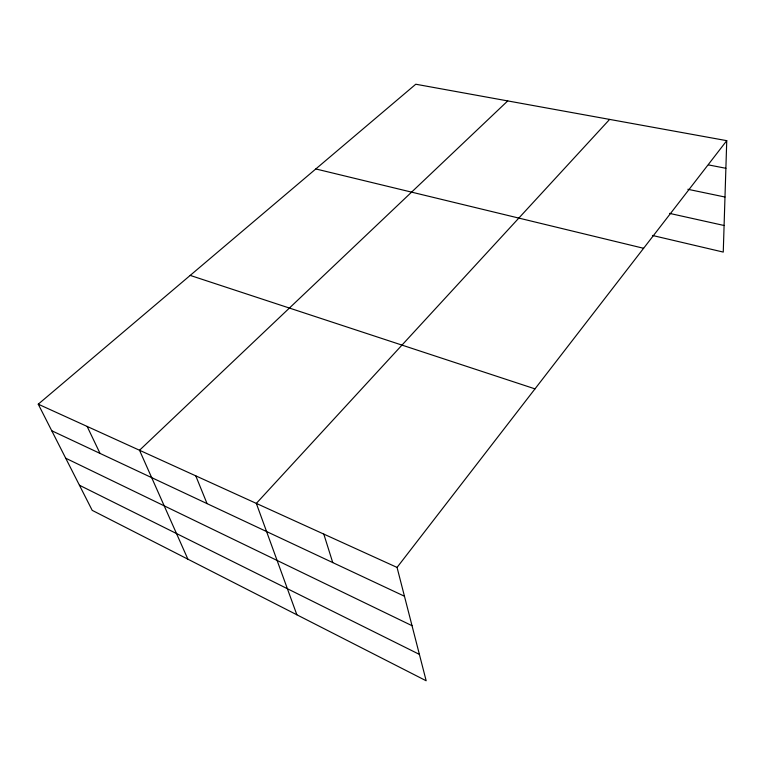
<?xml version="1.0" encoding="UTF-8"?>
<svg xmlns="http://www.w3.org/2000/svg" width="765" height="765" viewBox="0 0 765 765"><rect width="100%" height="100%" fill="white"/><g stroke="black" fill="none" stroke-linecap="round" stroke-linejoin="round"><path stroke-width="1.15" d="M38.25 404.188L397.054 567.42L426.172 680.774L92.202 510.351L38.25 404.188L415.778 84.227L726.75 140.664L723.26 252.087L652.43 235.457M397.054 567.42L726.75 140.664M609.619 119.407L256.332 503.399L296.868 614.792M507.74 100.913L139.517 450.26L187.894 559.186M708.486 164.905L725.889 168.29M687.85 189.28L724.981 197.026M669.509 213.378L724.092 225.493M315.811 168.95L643.604 248.29M190.198 275.41L534.993 388.869M51.752 430.752L404.455 596.231M65.704 458.206L412.029 625.694M79.445 485.249L419.402 654.391M87.143 426.43L100.033 453.406M195.773 475.849L207.057 503.619M323.796 534.085L332.746 562.591"/></g></svg>
